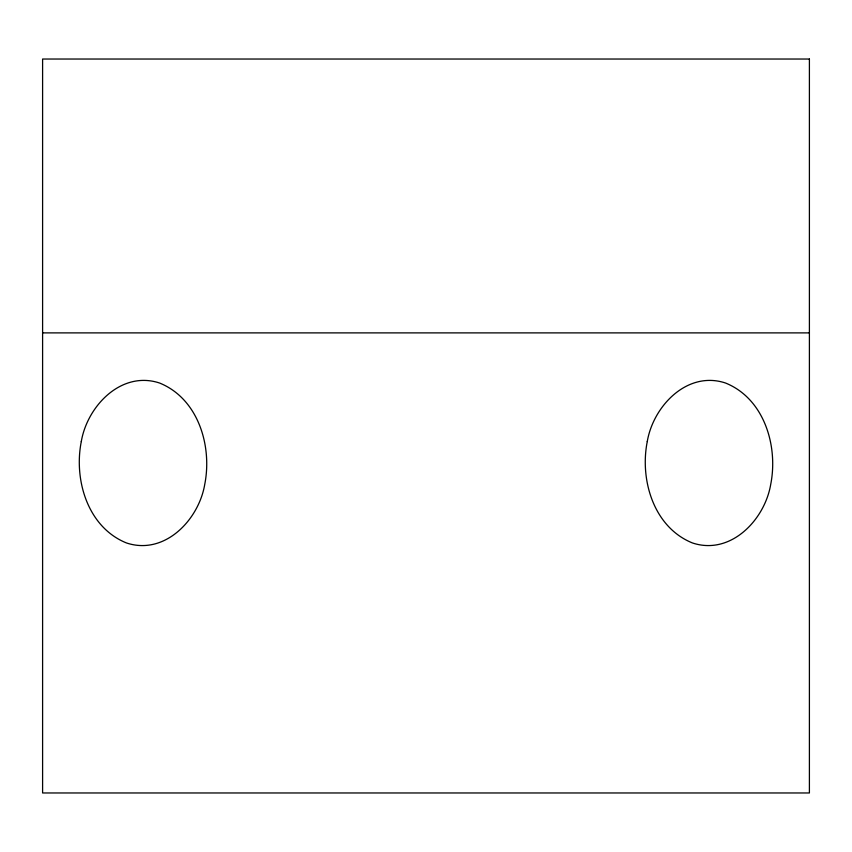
<?xml version="1.0" encoding="UTF-8"?>
<svg xmlns="http://www.w3.org/2000/svg" width="852" height="852" viewBox="0 0 852 852"><rect width="100%" height="100%" fill="white"/><g stroke="black" fill="none" stroke-linecap="round" stroke-linejoin="round"><path stroke-width="1.28" d="M42.6 332.887L809.4 332.887M81.291 441.56C73.677 479.9 87.703 527.303 126.479 542.958C164.681 555.653 198.772 519.88 204.736 484.415C212.35 446.075 198.324 398.683 159.548 383.017C121.346 370.322 87.255 406.095 81.291 441.56M647.264 441.56C639.65 479.9 653.676 527.303 692.452 542.958C730.654 555.653 764.745 519.88 770.709 484.415C778.323 446.075 764.297 398.683 725.521 383.017C687.319 370.322 653.228 406.095 647.264 441.56M809.4 59.033L42.6 59.033L42.6 792.967L809.4 792.967L809.4 59.033"/></g></svg>
